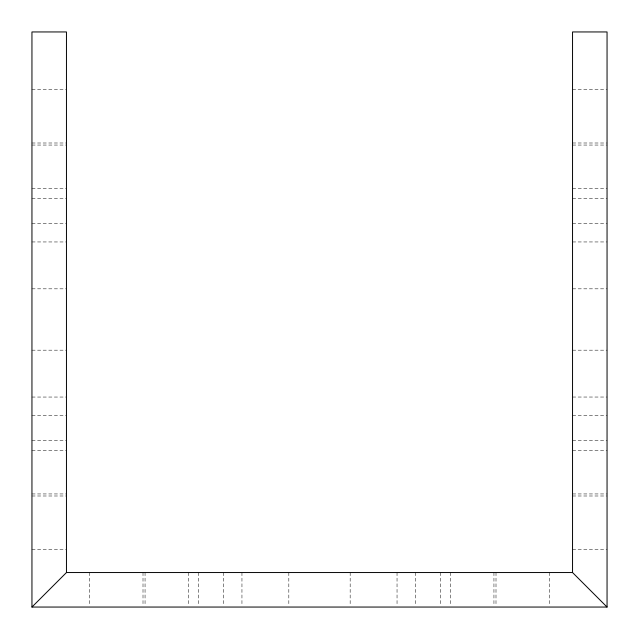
<?xml version="1.0" encoding="UTF-8"?>
<svg xmlns="http://www.w3.org/2000/svg" width="639" height="639" viewBox="0 0 639 639"><rect width="100%" height="100%" fill="white"/><g stroke="black" fill="none" stroke-linecap="round" stroke-linejoin="round"><path stroke-width="0.48" stroke-dasharray="3.19 2.4" d="M31.95 89.332L66.456 89.348M572.544 89.348L607.05 89.34M31.95 143.008L66.456 142.992M572.544 142.992L607.05 143.008M31.95 145.053L66.456 145.053M572.544 145.053L607.05 145.053M31.95 188.297L66.456 188.289M572.544 188.289L607.05 188.297M31.95 198.729L66.456 198.729M572.544 198.729L607.05 198.729M31.95 223.65L66.456 223.65M572.544 223.65L607.05 223.65M31.95 241.949L66.456 241.965M572.544 241.957L607.05 241.949M31.95 288.828L66.456 288.836M572.544 288.836L607.05 288.828M31.95 350.172L66.456 350.172M572.544 350.172L607.05 350.172M31.95 397.051L66.456 397.043M572.544 397.035L607.05 397.035M31.95 415.35L66.456 415.35M572.544 415.35L607.05 415.35M31.95 440.271L66.456 440.271M572.544 440.271L607.05 440.271M31.95 450.703L66.456 450.711M572.544 450.711L607.05 450.711M31.95 493.947L66.456 493.947M572.544 493.947L607.05 493.947M31.95 495.992L66.456 495.992M572.544 495.992L607.05 495.992M31.95 549.668L66.456 549.66M572.544 549.668L607.05 549.668M549.668 572.544L549.668 605.077M496.008 572.544L495.992 605.077M493.947 572.544L493.947 605.077M450.711 572.544L450.703 605.077M440.271 572.544L440.271 605.077M415.35 572.544L415.35 605.077M397.035 572.544L397.043 605.077M350.172 572.544L350.156 605.077M288.828 572.544L288.828 605.077M241.957 572.544L241.949 605.077M223.65 572.544L223.65 605.077M198.729 572.544L198.729 605.077M188.289 572.544L188.289 605.077M145.053 572.544L145.053 605.077M143.008 572.544L143.008 605.077M89.332 572.544L89.34 605.077"/><path stroke-width="0.96" d="M31.95 607.05L66.456 572.544L66.456 31.95L31.95 31.95L31.95 607.05L607.05 607.05L607.05 31.95L572.544 31.95L572.544 572.544L607.05 607.05M66.456 572.544L572.544 572.544"/></g></svg>
